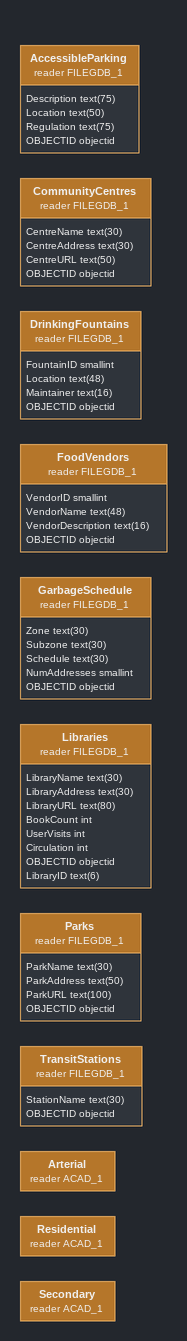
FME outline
AccessibleParking (reader FILEGDB_1)
    attributes: Description text(75), Location text(50), Regulation text(75), OBJECTID objectid
CommunityCentres (reader FILEGDB_1)
    attributes: CentreName text(30), CentreAddress text(30), CentreURL text(50), OBJECTID objectid
DrinkingFountains (reader FILEGDB_1)
    attributes: FountainID smallint, Location text(48), Maintainer text(16), OBJECTID objectid
FoodVendors (reader FILEGDB_1)
    attributes: VendorID smallint, VendorName text(48), VendorDescription text(16), OBJECTID objectid
GarbageSchedule (reader FILEGDB_1)
    attributes: Zone text(30), Subzone text(30), Schedule text(30), NumAddresses smallint, OBJECTID objectid
Libraries (reader FILEGDB_1)
    attributes: LibraryName text(30), LibraryAddress text(30), LibraryURL text(80), BookCount int, UserVisits int, Circulation int, OBJECTID objectid, LibraryID text(6)
Parks (reader FILEGDB_1)
    attributes: ParkName text(30), ParkAddress text(50), ParkURL text(100), OBJECTID objectid
TransitStations (reader FILEGDB_1)
    attributes: StationName text(30), OBJECTID objectid
Arterial (reader ACAD_1)
Residential (reader ACAD_1)
Secondary (reader ACAD_1)
